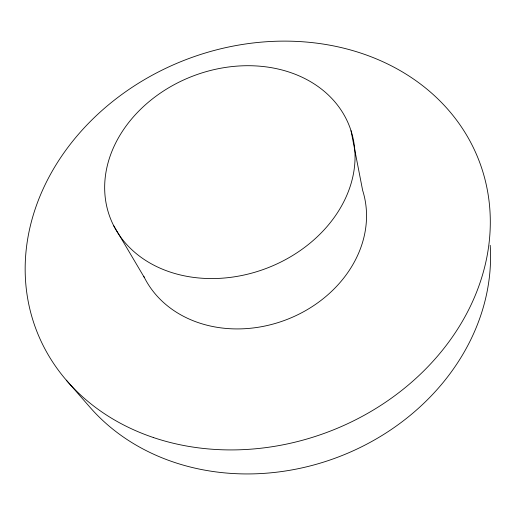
<?xml version="1.0" encoding="UTF-8"?>
<svg xmlns="http://www.w3.org/2000/svg" width="516" height="516" viewBox="0 0 516 516"><rect width="100%" height="100%" fill="white"/><g stroke="black" fill="none" stroke-linecap="round" stroke-linejoin="round"><path stroke-width="0.77" d="M66.306 380.182L89.152 406.311A224.802 193.132 -20.8 0 0 342.656 455.299A224.802 193.132 -20.8 0 0 490.2 245.313M113.585 225.505L144.454 277.698M351.015 130.683A128.091 102.929 -20.8 0 1 196.596 277.756A128.091 102.929 -20.8 0 1 141.958 107.973A128.091 102.929 -20.8 0 1 351.015 130.683L362.645 190.385A117.79 98.44 -20.8 0 1 287.393 319.314A117.79 98.44 -20.8 0 1 143.738 276.254M153.31 437.503A236.999 199.266 -20.8 0 0 489.916 210.302A236.999 199.266 -20.8 0 0 129.974 88.758A236.999 199.266 -20.8 0 0 153.31 437.503"/></g></svg>
